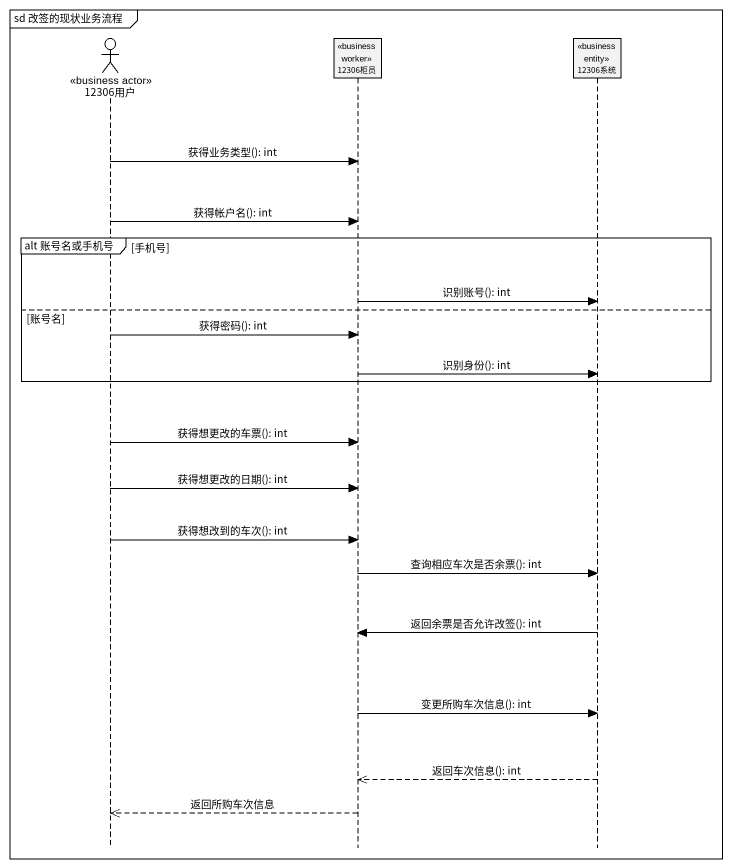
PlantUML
@startuml
mainframe sd 改签的现状业务流程
hide footbox
actor "12306用户" as a12306用户 <<business actor>>
participant "12306柜员" as c12306柜员 <<business worker>>
participant "12306系统" as c12306系统 <<business entity>>

a12306用户 -> c12306柜员 : 获得业务类型(): int
a12306用户 -> c12306柜员 : 获得帐户名(): int
group alt 账号名或手机号 [手机号]
  c12306柜员 -> c12306系统 : 识别账号(): int
else 账号名
  a12306用户 -> c12306柜员 : 获得密码(): int
  c12306柜员 -> c12306系统 : 识别身份(): int
end
a12306用户 -> c12306柜员 : 获得想更改的车票(): int
a12306用户 -> c12306柜员 : 获得想更改的日期(): int
a12306用户 -> c12306柜员 : 获得想改到的车次(): int
c12306柜员 -> c12306系统 : 查询相应车次是否余票(): int
c12306系统 -> c12306柜员 : 返回余票是否允许改签(): int
c12306柜员 -> c12306系统 : 变更所购车次信息(): int
c12306系统 -->> c12306柜员 : 返回车次信息(): int
c12306柜员 -->> a12306用户 : 返回所购车次信息
@enduml
